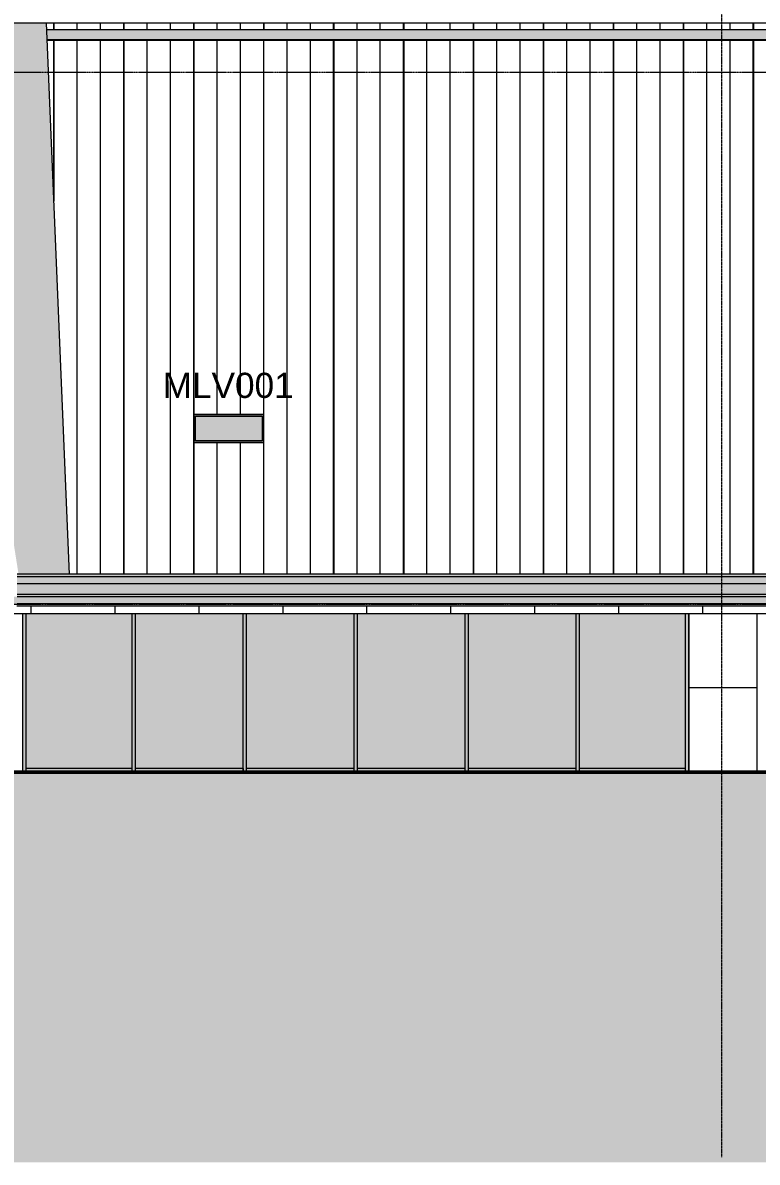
# Model space of a CAD drawing. Header units: millimetres. Extents: x -2361666 to -2009843, y -375 to 29863.
# Drawn here: x -2094091 to -2083591, y -375 to 15906 of the extents above; entities that cross this region are included whole.
import ezdxf

# ---------------------------------------------------------------- set-up
doc = ezdxf.new("R2010")
doc.units = ezdxf.units.MM
doc.linetypes.add('AEC_Center', pattern=[24, 12, -4, 4, -4])
doc.linetypes.add('Grid Line', pattern=[21, 12, -3, 3, -3])
for name, color, linetype, lineweight in [('A-ANNO-IDEN', 131, 'Continuous', 5), ('A-CLNG', 13, 'Continuous', 5), ('A-CLNG-PATT', 13, 'Continuous', 5), ('A-DETL', 90, 'Continuous', 50), ('A-DETL-GENF', 92, 'Continuous', 5), ('A-FLOR-LEVL', 51, 'Continuous', 5), ('A-GENM', 13, 'Continuous', 5), ('A-GLAZ-CURT', 52, 'Continuous', 5), ('A-GLAZ-CWMG', 51, 'Continuous', 5), ('A-ROOF', 132, 'Continuous', 5), ('A-ROOF-OTLN', 132, 'Continuous', 5), ('A-WALL', 113, 'Continuous', 5), ('A-WALL-PATT', 111, 'Continuous', 5), ('M-EQPM', 50, 'Continuous', 5), ('S-GRID', 1, 'Continuous', 5)]:
    doc.layers.add(name, color=color, linetype=linetype, lineweight=lineweight)
doc.styles.add('Arial_3', font='arial.ttf', dxfattribs={"height": 360})

# ---------------------------------------------------------------- blocks, each defined once
blk = doc.blocks.new('Generic Models 20 - Generic Models 13-2246191-SOUTH EAST - PART C')
at = {"layer": 'A-GENM'}
h = blk.add_hatch(color=256, dxfattribs=at)
h.paths.add_polyline_path([(-1612213, 8017), (-1611589, 8018), (-1586692, 14656), (-1586691, 15445), (-1583734, 15445), (-1582028, 15900), (-1594349, 15900), (-1611999, 8111)])
h.paths.add_polyline_path([(-1643395, 8028), (-1643725, 15900), (-1645369, 15900), (-1644124, 8028), (-1643618, 8028)])
for p, q in [((-1643725, 15900), (-1645369, 15900)), ((-1643395, 8028), (-1643725, 15900))]:
    blk.add_line(p, q, dxfattribs=at)
blk = doc.blocks.new('System Panel - Glazed-2654292-SOUTH EAST - PART C')
at = {"layer": 'A-GLAZ-CURT'}
blk.add_hatch(color=256, dxfattribs=at).paths.add_polyline_path([(-1642502, 5250), (-1642502, 7465), (-1644013, 7465), (-1644013, 5250), (-1643249, 5250)])
blk = doc.blocks.new('System Panel - Glazed-2654293-SOUTH EAST - PART C')
at = {"layer": 'A-GLAZ-CURT'}
blk.add_hatch(color=256, dxfattribs=at).paths.add_polyline_path([(-1640915, 5250), (-1640915, 7465), (-1642452, 7465), (-1642452, 5250), (-1641583, 5250)])
blk = doc.blocks.new('Rectangular Mullion - 50x100mm-2654290-SOUTH EAST - PART C')
at = {"layer": 'A-GLAZ-CWMG'}
blk.add_hatch(color=256, dxfattribs=at).paths.add_polyline_path([(-1643249, 5200), (-1642502, 5200), (-1642502, 5250), (-1644013, 5250), (-1644013, 5200)])
for p, q in [((-1644013, 5200), (-1644013, 5250)), ((-1642502, 5250), (-1644013, 5250)), ((-1642502, 5250), (-1642502, 5200))]:
    blk.add_line(p, q, dxfattribs=at)
blk = doc.blocks.new('Rectangular Mullion - 50x100mm-2654291-SOUTH EAST - PART C')
at = {"layer": 'A-GLAZ-CWMG'}
blk.add_hatch(color=256, dxfattribs=at).paths.add_polyline_path([(-1642452, 5200), (-1640915, 5200), (-1640915, 5250), (-1642452, 5250)])
for p, q in [((-1642452, 5200), (-1642452, 5250)), ((-1640915, 5250), (-1642452, 5250)), ((-1640915, 5250), (-1640915, 5200))]:
    blk.add_line(p, q, dxfattribs=at)
blk = doc.blocks.new('Rectangular Mullion - 50x100mm-V424-SOUTH EAST - PART C')
at = {"layer": 'A-GLAZ-CWMG'}
blk.add_hatch(color=256, dxfattribs=at).paths.add_polyline_path([(-1636105, 5200), (-1634593, 5200), (-1634593, 5250), (-1636105, 5250)])
for p, q in [((-1636105, 5200), (-1636105, 5250)), ((-1634593, 5250), (-1636105, 5250)), ((-1634593, 5250), (-1634593, 5200))]:
    blk.add_line(p, q, dxfattribs=at)
blk = doc.blocks.new('Rectangular Mullion - 50x100mm-2182237-SOUTH EAST - PART C')
at = {"layer": 'A-GLAZ-CWMG'}
blk.add_hatch(color=256, dxfattribs=at).paths.add_polyline_path([(-1634543, 5200), (-1634543, 7465), (-1634593, 7465), (-1634593, 5200)])
blk.add_line((-1634593, 7465), (-1634593, 5200), dxfattribs=at)
blk = doc.blocks.new('Rectangular Mullion - 50x100mm-1167181-SOUTH EAST - PART C')
at = {"layer": 'A-GLAZ-CWMG'}
blk.add_hatch(color=256, dxfattribs=at).paths.add_polyline_path([(-1644013, 5200), (-1644013, 7465), (-1644063, 7465), (-1644063, 5200)])
blk.add_line((-1644013, 5200), (-1644013, 7465), dxfattribs=at)
blk = doc.blocks.new('Rectangular Mullion - 50x100mm-1167177-SOUTH EAST - PART C')
at = {"layer": 'A-GLAZ-CWMG'}
blk.add_hatch(color=256, dxfattribs=at).paths.add_polyline_path([(-1642452, 5200), (-1642452, 7465), (-1642502, 7465), (-1642502, 5200)])
for p, q in [((-1642502, 7465), (-1642502, 5200)), ((-1642452, 5200), (-1642452, 7465))]:
    blk.add_line(p, q, dxfattribs=at)
blk = doc.blocks.new('aba - Mechanical - Air Grille Wall _not cutting through whole wall_ - Mech Grille 1000w x 400h-2792185-SOUTH EAST - PART C')
at = {"layer": 'M-EQPM'}
h = blk.add_hatch(color=256, dxfattribs=at)
h.paths.add_polyline_path([(-1640618, 9909), (-1640618, 10309), (-1641618, 10309), (-1641618, 9909), (-1641583, 9909)])
h.paths.add_polyline_path([(-1641593, 9934), (-1641593, 10284), (-1640643, 10284), (-1640643, 9934), (-1641583, 9934)])
for p, q in [((-1640618, 10309), (-1641618, 10309)), ((-1641618, 10309), (-1641618, 9909)), ((-1641593, 9934), (-1641593, 10284)), ((-1641593, 10284), (-1640643, 10284)), ((-1640643, 10284), (-1640643, 9934)), ((-1640618, 9909), (-1640618, 10309)), ((-1640643, 9934), (-1641593, 9934)), ((-1641618, 9909), (-1640618, 9909))]:
    blk.add_line(p, q, dxfattribs=at)
blk = doc.blocks.new('Area 51 Ceiling - External FC - Area 51 Ceiling - External FC-2924300-SOUTH EAST - PART C')
at = {"layer": 'A-CLNG-PATT'}
h = blk.add_hatch(dxfattribs=at)
h.set_pattern_fill('FP_273', color=256, style=0, pattern_type=2)
h.set_pattern_definition([(0, (0, 0), (812.8, 203.2), [67.056, -542.544, 67.056, -542.544, -3251.2]), (0, (0, 0), (812.8, 203.2), [-1219.2, 67.056, -1152.144, 67.056, -542.544, -1422.4]), (0, (0, 0), (812.8, 203.2), [-3048, 67.056, -339.344, 67.056, -948.944]), (120, (304.8, 101.6), (-582.376362, 602.305448), [67.056, -542.544, 67.056, -542.544, -3251.2]), (120, (304.8, 101.6), (-582.376362, 602.305448), [-1219.2, 67.056, -1152.144, 67.056, -542.544, -1422.4]), (120, (304.8, 101.6), (-582.376362, 602.305448), [-3048, 67.056, -339.344, 67.056, -948.944]), (240, (406.4, 508), (-230.423638, -805.505448), [67.056, -542.544, 67.056, -542.544, -3251.2]), (240, (406.4, 508), (-230.423638, -805.505448), [-1219.2, 67.056, -1152.144, 67.056, -542.544, -1422.4]), (240, (406.4, 508), (-230.423638, -805.505448), [-3048, 67.056, -339.344, 67.056, -948.944])])
h.paths.add_polyline_path([(-1634918, 7573), (-1623089, 7573), (-1623089, 7603), (-1644146, 7603), (-1644149, 7573), (-1635618, 7573)])
h.paths.add_polyline_path([(-1661579, 7573), (-1661122, 7573), (-1661122, 7603), (-1665433, 7603), (-1665432, 7573), (-1661646, 7573)])
h = blk.add_hatch(dxfattribs=at)
h.set_pattern_fill('FP_381', color=256, style=0, pattern_type=2)
h.set_pattern_definition([(180, (-1575571.47, 7465.04), (-2e-14, -125.606), []), (270, (-1575571.5, 7465), (1200, 7e-14), [])])
h.paths.add_polyline_path([(-1616588, 7465), (-1575571, 7465), (-1575864, 7562), (-1623089, 7562), (-1623089, 7573), (-1644149, 7573), (-1644579, 7561), (-1661091, 7562), (-1661122, 7573), (-1665433, 7573), (-1665433, 7465), (-1617421, 7465)])
at = {"layer": 'A-CLNG', "lineweight": 13}
for p, q in [((-1644149, 7573), (-1623089, 7573)), ((-1623089, 7603), (-1644146, 7603))]:
    blk.add_line(p, q, dxfattribs=at)
at = {"layer": 'A-CLNG'}
blk.add_line((-1665433, 7465), (-1575571, 7465), dxfattribs=at)

msp = doc.modelspace()

# ---------------------------------------------------------------- hatches: boundary and pattern name
at = {"layer": 'A-DETL-GENF'}
msp.add_hatch(color=7, dxfattribs=at).paths.add_polyline_path([(-2116896, -375), (-2014959, -375), (-2014959, 5200), (-2116896, 5200), (-2116896, 3019)])
at = {"layer": 'A-ROOF'}
msp.add_hatch(color=256, dxfattribs=at).paths.add_polyline_path([(-2027272, 15900), (-2027265, 15902), (-2025016, 15903), (-2025011, 15905), (-2024705, 15902), (-2024705, 15912), (-2115596, 15912), (-2115596, 15909), (-2115296, 15911), (-2115280, 15900), (-2027646, 15900)])
h = msp.add_hatch(color=256, dxfattribs=at)
h.paths.add_polyline_path([(-2073116, 7993), (-2073116, 8028), (-2094174, 8028), (-2094174, 7993), (-2073281, 7993)])
h.paths.add_polyline_path([(-2113274, 7993), (-2111150, 7993), (-2111150, 8028), (-2115460, 8028), (-2115460, 7993), (-2114107, 7993)])
h = msp.add_hatch(color=256, dxfattribs=at)
h.paths.add_polyline_path([(-2073281, 7893), (-2073116, 7893), (-2073116, 7993), (-2094174, 7993), (-2094174, 7893), (-2073490, 7893)])
h.paths.add_polyline_path([(-2115460, 7893), (-2111150, 7893), (-2111150, 7993), (-2115460, 7993), (-2115460, 7899)])
h = msp.add_hatch(color=256, dxfattribs=at)
h.paths.add_polyline_path([(-2073116, 7743), (-2073116, 7893), (-2094174, 7893), (-2094174, 7743), (-2073281, 7743)])
h.paths.add_polyline_path([(-2112631, 7743), (-2111150, 7743), (-2111150, 7893), (-2115460, 7893), (-2115460, 7743), (-2113274, 7743)])
h = msp.add_hatch(color=256, dxfattribs=at)
h.paths.add_polyline_path([(-2085646, 7708), (-2073116, 7708), (-2073116, 7743), (-2094174, 7743), (-2094174, 7708), (-2085779, 7708)])
h.paths.add_polyline_path([(-2111194, 7708), (-2111150, 7708), (-2111150, 7743), (-2115460, 7743), (-2115460, 7708), (-2111608, 7708)])
h = msp.add_hatch(color=256, dxfattribs=at)
h.paths.add_polyline_path([(-2037454, 7600), (-2025601, 7601), (-2025892, 7697), (-2073116, 7697), (-2073116, 7708), (-2094174, 7708), (-2094646, 7696), (-2111119, 7697), (-2111150, 7708), (-2115458, 7708), (-2115458, 7603), (-2111150, 7602), (-2111143, 7600), (-2094273, 7600), (-2094111, 7603), (-2073117, 7603), (-2073117, 7600), (-2037871, 7600)])
h.paths.add_polyline_path([(-2063186, 7600), (-2063173, 7603), (-2063161, 7603)])
at = {"layer": 'A-ROOF-OTLN'}
h = msp.add_hatch(color=256, dxfattribs=at)
h.paths.add_polyline_path([(-2084946, 15665), (-2044909, 15665), (-2044589, 15807), (-2093749, 15807), (-2093743, 15665), (-2088279, 15665)])
h.paths.add_polyline_path([(-2115511, 15665), (-2101255, 15665), (-2101354, 15807), (-2115593, 15807), (-2115593, 15665)])
h = msp.add_hatch(color=256, dxfattribs=at)
h.paths.add_polyline_path([(-2083646, 15651), (-2044941, 15651), (-2044909, 15665), (-2093743, 15665), (-2093743, 15651), (-2083696, 15651)])
h.paths.add_polyline_path([(-2115506, 15651), (-2101245, 15651), (-2101255, 15665), (-2115593, 15665), (-2115593, 15651)])
at = {"layer": 'A-WALL'}
msp.add_hatch(color=256, dxfattribs=at).paths.add_polyline_path([(-2091021, 9934), (-2090671, 9934), (-2090671, 10284), (-2091621, 10284), (-2091621, 9934), (-2091611, 9934)])
at = {"layer": 'A-WALL-PATT'}
h = msp.add_hatch(dxfattribs=at)
h.set_pattern_fill('FP_327', color=256, style=0, pattern_type=2)
h.set_pattern_definition([(90, (-2094646.32, 5200), (-333, 2e-14), [])])
h.paths.add_polyline_path([(-2093646, 13357), (-2093646, 15651), (-2093743, 15651), (-2093675, 14052)])
h.paths.add_polyline_path([(-2093749, 15807), (-2093646, 15807), (-2093646, 15900), (-2093753, 15900), (-2093751, 15857)])
h = msp.add_hatch(dxfattribs=at)
h.set_pattern_fill('FP_326', color=256, style=0, pattern_type=2)
h.set_pattern_definition([(90, (-2093646.32, 5200), (-333, 2e-14), [])])
h.paths.add_polyline_path([(-2093417, 8028), (-2092646, 8028), (-2092646, 15651), (-2093646, 15651), (-2093646, 13357), (-2093423, 8028)])
h.paths.add_polyline_path([(-2093646, 15807), (-2092646, 15807), (-2092646, 15900), (-2093646, 15900), (-2093646, 15857)])
h = msp.add_hatch(dxfattribs=at)
h.set_pattern_fill('FP_325', color=256, style=0, pattern_type=2)
h.set_pattern_definition([(90, (-2092646.32, 5200), (-333, 2e-14), [])])
h.paths.add_polyline_path([(-2091646, 8028), (-2091646, 15651), (-2092646, 15651), (-2092646, 8028), (-2092444, 8028)])
h.paths.add_polyline_path([(-2092646, 15807), (-2091646, 15807), (-2091646, 15900), (-2092646, 15900), (-2092646, 15857)])
h = msp.add_hatch(dxfattribs=at)
h.set_pattern_fill('FP_324', color=256, style=0, pattern_type=2)
h.set_pattern_definition([(90, (-2091646.32, 5200), (-333, 2e-14), [])])
h.paths.add_polyline_path([(-2090778, 8028), (-2090646, 8028), (-2090646, 9909), (-2091646, 9909), (-2091646, 8028), (-2091461, 8028)])
h.paths.add_polyline_path([(-2091611, 10309), (-2090646, 10309), (-2090646, 15651), (-2091646, 15651), (-2091646, 10309)])
h.paths.add_polyline_path([(-2091630, 15807), (-2090646, 15807), (-2090646, 15900), (-2091646, 15900), (-2091646, 15807)])
h = msp.add_hatch(dxfattribs=at)
h.set_pattern_fill('FP_323', color=256, style=0, pattern_type=2)
h.set_pattern_definition([(90, (-2090646.32, 5200), (-333, 2e-14), [])])
h.paths.add_polyline_path([(-2089646, 8028), (-2089646, 15651), (-2090646, 15651), (-2090646, 8028), (-2089945, 8028)])
h.paths.add_polyline_path([(-2089646, 15807), (-2089646, 15900), (-2090646, 15900), (-2090646, 15807)])
h = msp.add_hatch(dxfattribs=at)
h.set_pattern_fill('FP_322', color=256, style=0, pattern_type=2)
h.set_pattern_definition([(90, (-2089646.32, 5200), (-333, 2e-14), [])])
h.paths.add_polyline_path([(-2088646, 8028), (-2088646, 15651), (-2089646, 15651), (-2089646, 8028), (-2089112, 8028)])
h.paths.add_polyline_path([(-2088646, 15807), (-2088646, 15900), (-2089646, 15900), (-2089646, 15807)])
h = msp.add_hatch(dxfattribs=at)
h.set_pattern_fill('FP_321', color=256, style=0, pattern_type=2)
h.set_pattern_definition([(90, (-2088646.32, 5200), (-333, 2e-14), [])])
h.paths.add_polyline_path([(-2088279, 8028), (-2087646, 8028), (-2087646, 15651), (-2088646, 15651), (-2088646, 8028)])
h.paths.add_polyline_path([(-2088646, 15807), (-2087646, 15807), (-2087646, 15900), (-2088646, 15900), (-2088646, 15857)])
h = msp.add_hatch(dxfattribs=at)
h.set_pattern_fill('FP_320', color=256, style=0, pattern_type=2)
h.set_pattern_definition([(90, (-2087646.32, 5200), (-333, 2e-14), [])])
h.paths.add_polyline_path([(-2086646, 8028), (-2086646, 15651), (-2087646, 15651), (-2087646, 8028), (-2087445, 8028)])
h.paths.add_polyline_path([(-2086646, 15807), (-2086646, 15900), (-2087646, 15900), (-2087646, 15807)])
h = msp.add_hatch(dxfattribs=at)
h.set_pattern_fill('FP_319', color=256, style=0, pattern_type=2)
h.set_pattern_definition([(90, (-2086646.32, 5200), (-333, 2e-14), [])])
h.paths.add_polyline_path([(-2086612, 8028), (-2085646, 8028), (-2085646, 15651), (-2086646, 15651), (-2086646, 8028)])
h.paths.add_polyline_path([(-2085646, 15807), (-2085646, 15900), (-2086646, 15900), (-2086646, 15807)])
h = msp.add_hatch(dxfattribs=at)
h.set_pattern_fill('FP_318', color=256, style=0, pattern_type=2)
h.set_pattern_definition([(90, (-2085646.32, 5200), (-333, 2e-14), [])])
h.paths.add_polyline_path([(-2085646, 8028), (-2084646, 8028), (-2084646, 15651), (-2085646, 15651), (-2085646, 8111)])
h.paths.add_polyline_path([(-2084646, 15807), (-2084646, 15900), (-2085646, 15900), (-2085646, 15807), (-2084946, 15807)])
h = msp.add_hatch(dxfattribs=at)
h.set_pattern_fill('FP_317', color=256, style=0, pattern_type=2)
h.set_pattern_definition([(90, (-2084646.32, 5200), (-333, 2e-14), [])])
h.paths.add_polyline_path([(-2084646, 8028), (-2083646, 8028), (-2083646, 15651), (-2084646, 15651), (-2084646, 8111)])
h.paths.add_polyline_path([(-2083646, 15807), (-2083646, 15900), (-2084646, 15900), (-2084646, 15807), (-2084113, 15807)])
h = msp.add_hatch(dxfattribs=at)
h.set_pattern_fill('FP_316', color=256, style=0, pattern_type=2)
h.set_pattern_definition([(90, (-2083646.32, 5200), (-333, 2e-14), [])])
h.paths.add_polyline_path([(-2082646, 8028), (-2082646, 15651), (-2083646, 15651), (-2083646, 8028), (-2083279, 8028)])
h.paths.add_polyline_path([(-2083646, 15807), (-2082646, 15807), (-2082646, 15900), (-2083646, 15900), (-2083646, 15857)])
h = msp.add_hatch(dxfattribs=at)
h.set_pattern_fill('FP_345', color=256, style=0, pattern_type=2)
h.set_pattern_definition([(90, (-2082771.4, 5200), (-6000, 4e-13), [1200, -1200]), (90, (-2081571.4, 5200), (-6000, 4e-13), [1200, -1200]), (90, (-2080371.4, 5200), (-6000, 4e-13), [1200, -1200]), (90, (-2081571.4, 6400), (-6000, 4e-13), [1200, -1200]), (90, (-2080371.4, 6400), (-6000, 4e-13), [1200, -1200]), (180, (-2081571.4, 6400), (-3e-13, -2400), [1200, -4800]), (180, (-2080371.4, 7600), (-3e-13, -2400), [1200, -4800]), (90, (-2080371.4, 5200), (-6000, 4e-13), [1200, -1200]), (90, (-2079171.4, 5200), (-6000, 4e-13), [1200, -1200]), (90, (-2078571.4, 5200), (-6000, 4e-13), [1200, -1200]), (90, (-2079171.4, 6400), (-6000, 4e-13), [1200, -1200]), (90, (-2078571.4, 6400), (-6000, 4e-13), [1200, -1200]), (180, (-2079171.4, 6400), (-3e-13, -2400), [1200, -4800]), (180, (-2078571.4, 7600), (-3e-13, -2400), [600, -5400]), (90, (-2083371.4, 5200), (-6000, 4e-13), [1200, -1200]), (90, (-2082771.4, 5200), (-6000, 4e-13), [1200, -1200]), (90, (-2083371.4, 6400), (-6000, 4e-13), [1200, -1200]), (90, (-2082771.4, 6400), (-6000, 4e-13), [1200, -1200]), (180, (-2083371.4, 6400), (-3e-13, -2400), [1200, -4800]), (180, (-2082771.4, 7600), (-3e-13, -2400), [600, -5400]), (90, (-2082771.4, 5200), (-6000, 4e-13), [1200, -1200]), (90, (-2084571.4, 5200), (-6000, 4e-13), [1200, -1200])])
h.paths.add_polyline_path([(-2084571, 5200), (-2083591, 5200), (-2083591, 7465), (-2084571, 7465), (-2084571, 5565)])

# ---------------------------------------------------------------- linework, layer by layer
at = {"layer": 'A-DETL'}
msp.add_line((-2014959, 5200), (-2116896, 5200), dxfattribs=at)
at = {"layer": 'A-FLOR-LEVL', "linetype": 'AEC_Center'}
for p, q in [((-2127298, 15200), (-2009843, 15200)), ((-2127298, 7600), (-2009843, 7600)), ((-2127298, 5200), (-2009843, 5200))]:
    msp.add_line(p, q, dxfattribs=at)
at = {"layer": 'A-ROOF', "color": 250, "lineweight": 13}
for p, q in [((-2073116, 8028), (-2094174, 8028)), ((-2094174, 7708), (-2073116, 7708))]:
    msp.add_line(p, q, dxfattribs=at)
at = {"layer": 'A-ROOF'}
for p, q in [((-2094174, 7993), (-2073116, 7993)), ((-2094174, 7893), (-2073116, 7893)), ((-2094174, 7743), (-2073116, 7743))]:
    msp.add_line(p, q, dxfattribs=at)
at = {"layer": 'A-ROOF-OTLN'}
for p, q in [((-2044589, 15807), (-2093749, 15807)), ((-2093743, 15665), (-2044909, 15665)), ((-2044941, 15651), (-2093743, 15651))]:
    msp.add_line(p, q, dxfattribs=at)
at = {"layer": 'A-WALL'}
for p, q in [((-2089646, 15900), (-2093753, 15900)), ((-2093646, 15900), (-2093646, 15807)), ((-2092646, 15900), (-2092646, 15807)), ((-2091646, 15900), (-2091646, 15807)), ((-2090646, 15900), (-2090646, 15807)), ((-2084646, 15900), (-2089646, 15900)), ((-2089646, 15900), (-2089646, 15807)), ((-2088646, 15900), (-2088646, 15807)), ((-2087646, 15900), (-2087646, 15807)), ((-2086646, 15900), (-2086646, 15807)), ((-2085646, 15900), (-2085646, 15807)), ((-2079646, 15900), (-2084646, 15900)), ((-2084646, 15900), (-2084646, 15807)), ((-2083646, 15900), (-2083646, 15807)), ((-2093646, 15651), (-2093646, 13357)), ((-2092646, 15651), (-2092646, 8028)), ((-2091646, 15651), (-2091646, 8028)), ((-2090646, 8028), (-2090646, 15651)), ((-2089646, 15651), (-2089646, 8028)), ((-2088646, 15651), (-2088646, 8028)), ((-2087646, 15651), (-2087646, 8028)), ((-2086646, 15651), (-2086646, 8028)), ((-2085646, 15651), (-2085646, 8028)), ((-2084646, 15651), (-2084646, 8028)), ((-2083646, 15651), (-2083646, 8028)), ((-2091646, 10309), (-2090646, 10309)), ((-2090646, 9909), (-2091646, 9909)), ((-2094091, 5200), (-2094091, 7465)), ((-2084571, 7465), (-2084571, 5200)), ((-2083591, 5200), (-2083591, 7465))]:
    msp.add_line(p, q, dxfattribs=at)
at = {"layer": 'S-GRID', "linetype": 'Grid Line'}
msp.add_line((-2084096, -305), (-2084096, 24961), dxfattribs=at)

# ---------------------------------------------------------------- block references
at = {"layer": 'A-CLNG'}
msp.add_blockref('Area 51 Ceiling - External FC - Area 51 Ceiling - External FC-2924300-SOUTH EAST - PART C', (-450028, 0), dxfattribs=at)
at = {"layer": 'A-GENM'}
msp.add_blockref('Generic Models 20 - Generic Models 13-2246191-SOUTH EAST - PART C', (-450028, 0), dxfattribs=at)
at = {"layer": 'A-GLAZ-CURT'}
for name, p in [('System Panel - Glazed-2654292-SOUTH EAST - PART C', (-450028, 0)), ('System Panel - Glazed-2654293-SOUTH EAST - PART C', (-450028, 0)), ('System Panel - Glazed-2654293-SOUTH EAST - PART C', (-448442, 0)), ('System Panel - Glazed-2654293-SOUTH EAST - PART C', (-446855, 0)), ('System Panel - Glazed-2654293-SOUTH EAST - PART C', (-445268, 0)), ('System Panel - Glazed-2654292-SOUTH EAST - PART C', (-442120, 0))]:
    msp.add_blockref(name, p, dxfattribs=at)
at = {"layer": 'A-GLAZ-CWMG'}
for name, p in [('Rectangular Mullion - 50x100mm-1167181-SOUTH EAST - PART C', (-450028, 0)), ('Rectangular Mullion - 50x100mm-1167177-SOUTH EAST - PART C', (-450028, 0)), ('Rectangular Mullion - 50x100mm-1167177-SOUTH EAST - PART C', (-448442, 0)), ('Rectangular Mullion - 50x100mm-1167177-SOUTH EAST - PART C', (-446855, 0)), ('Rectangular Mullion - 50x100mm-1167177-SOUTH EAST - PART C', (-445268, 0)), ('Rectangular Mullion - 50x100mm-1167177-SOUTH EAST - PART C', (-443682, 0)), ('Rectangular Mullion - 50x100mm-2182237-SOUTH EAST - PART C', (-450028, 0)), ('Rectangular Mullion - 50x100mm-2654290-SOUTH EAST - PART C', (-450028, 0)), ('Rectangular Mullion - 50x100mm-2654291-SOUTH EAST - PART C', (-450028, 0)), ('Rectangular Mullion - 50x100mm-2654291-SOUTH EAST - PART C', (-448442, 0)), ('Rectangular Mullion - 50x100mm-2654291-SOUTH EAST - PART C', (-446855, 0)), ('Rectangular Mullion - 50x100mm-2654291-SOUTH EAST - PART C', (-445268, 0)), ('Rectangular Mullion - 50x100mm-V424-SOUTH EAST - PART C', (-450028, 0))]:
    msp.add_blockref(name, p, dxfattribs=at)
at = {"layer": 'M-EQPM'}
msp.add_blockref('aba - Mechanical - Air Grille Wall _not cutting through whole wall_ - Mech Grille 1000w x 400h-2792185-SOUTH EAST - PART C', (-450028, 0), dxfattribs=at)

# ---------------------------------------------------------------- texts
at = {"layer": 'A-ANNO-IDEN', "insert": (-2092091, 10905), "char_height": 360, "width": 2244.72, "attachment_point": 1, "style": 'Arial_3'}
msp.add_mtext('MLV001', dxfattribs=at)

doc.saveas('drawing.dxf')
